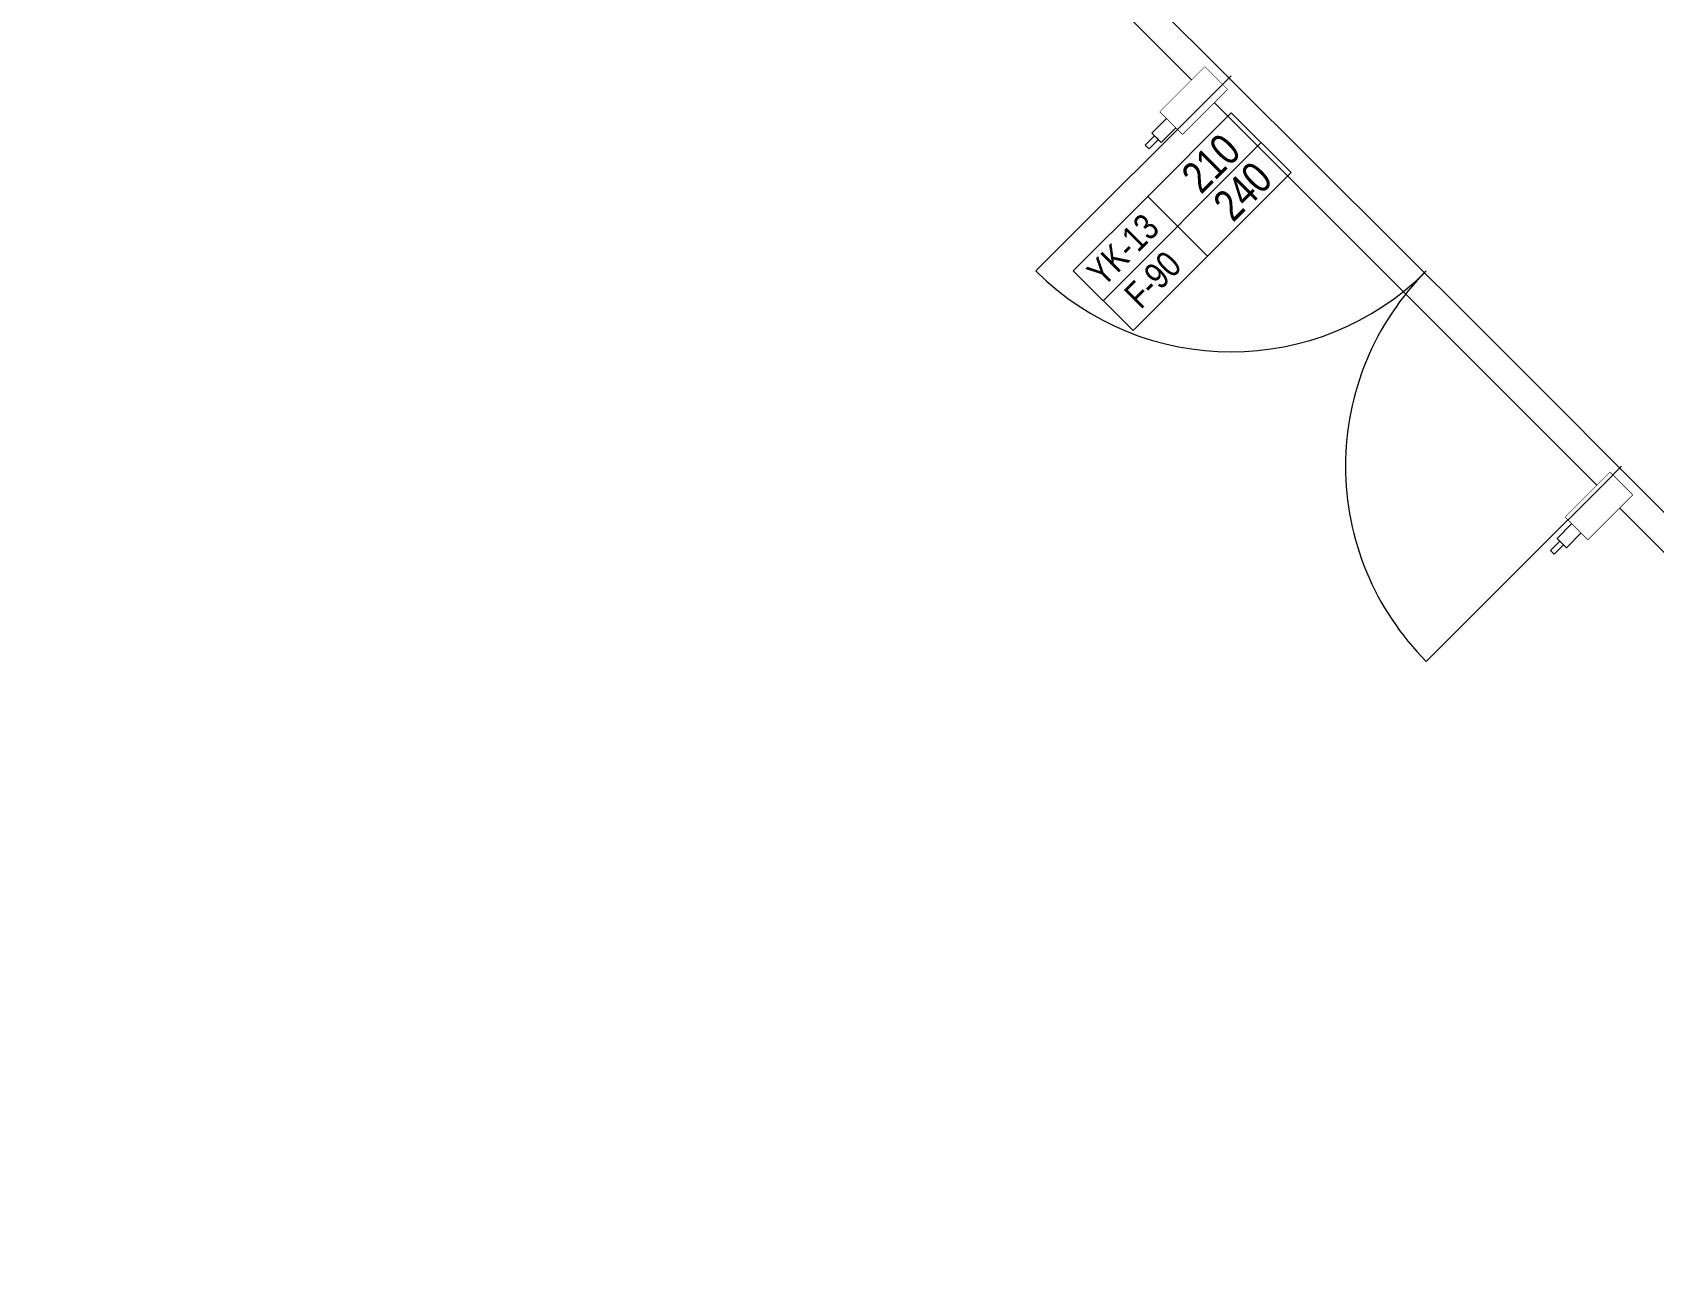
# Model space of a CAD drawing. Header units: centimetres. Extents: x -72470 to -43129, y -18750 to -16337.
# Drawn here: x -57011 to -56395, y -18154 to -17680 of the extents above; entities that cross this region are included whole.
import ezdxf
from ezdxf.enums import TextEntityAlignment as Align

# ---------------------------------------------------------------- set-up
doc = ezdxf.new("R2010")
doc.units = ezdxf.units.CM
doc.header["$MEASUREMENT"] = 0
doc.linetypes.add('DUZ', pattern=[0])
doc.layers.get('0').update_dxf_attribs({"linetype": 'DUZ', "lineweight": 0})
doc.layers.add('11-021_500-BLOK B-str_zemin_kat$0$2DTARAMA1', color=253, linetype='Continuous')
doc.layers.add('TEFRIS', color=30, linetype='Continuous', lineweight=9)
doc.styles.add('11-021_3001-BLOK_B_ZEMIN_KAT$0$OLCU', font='arial.ttf', dxfattribs={"width": 0.8})

# ---------------------------------------------------------------- blocks, each defined once
blk = doc.blocks.new('11-021_3001-BLOK_B_ZEMIN_KAT$0$KC-210')
for points in [[(0, 0), (0, 105)], [(210, 0), (210, 105)]]:
    blk.add_lwpolyline(points)
for centre, start, end in [((0, 0), 360, 90), ((210, 0), 90, 180)]:
    blk.add_arc(centre, 105, start, end)
blk = doc.blocks.new('11-021_3001-BLOK_B_ZEMIN_KAT$0$KAPINO')
blk.add_line((-19.02, 11.06), (65.98, 11.06))
for points in [[(20.98, 27.13), (-19.02, 27.13), (-19.02, -5), (20.98, -5)], [(20.98, 27.13), (65.98, 27.13), (65.98, -5), (20.98, -5)]]:
    blk.add_lwpolyline(points, close=True)
at = {"color": 2, "style": '11-021_3001-BLOK_B_ZEMIN_KAT$0$OLCU', "width": 0.8}
for tag, height, p in [('GENISLIK', 12, (46.93, 19.1)), ('KAP.NO', 10, (-0.03, 19.47)), ('YANGIN', 10, (-0.03, 3.4)), ('YUKSEKLIK', 12, (47.93, 3.03))]:
    blk.add_attdef(tag, text='', height=height, dxfattribs=at).set_placement(p, align=Align.MIDDLE_CENTER)

msp = doc.modelspace()

# ---------------------------------------------------------------- linework, layer by layer
at = {"layer": 'TEFRIS', "color": 0, "linetype": 'Continuous'}
msp.add_lwpolyline([(-57011.19, -17256.85), (-56113.6, -18154.44)], dxfattribs=at)
for points in [[(-56556.75, -17701.39), (-56565.23, -17692.91), (-56582.2, -17709.88), (-56573.72, -17718.36)], [(-56558.16, -17701.39), (-56565.23, -17694.32), (-56580.79, -17709.88), (-56573.72, -17716.95)], [(-56576.19, -17715.89), (-56579.73, -17712.35), (-56585.38, -17718.01), (-56581.85, -17721.55)], [(-56582.91, -17720.49), (-56584.32, -17719.07), (-56587.86, -17722.61), (-56586.45, -17724.02)], [(-56402.6, -17855.54), (-56411.08, -17847.06), (-56428.05, -17864.03), (-56419.57, -17872.51)], [(-56404.01, -17855.54), (-56411.08, -17848.47), (-56426.64, -17864.03), (-56419.57, -17871.1)], [(-56422.04, -17870.04), (-56425.58, -17866.5), (-56431.24, -17872.16), (-56427.7, -17875.69)], [(-56428.76, -17874.63), (-56430.17, -17873.22), (-56433.71, -17876.76), (-56432.3, -17878.17)]]:
    msp.add_lwpolyline(points, close=True, dxfattribs=at)

# ---------------------------------------------------------------- next in the draw order: wipeouts: each hides what was drawn before it
at = {"color": 0, "linetype": 'Continuous'}
for points in [[(-56556.75, -17701.39), (-56573.72, -17718.36), (-56582.2, -17709.88), (-56565.23, -17692.91)], [(-56402.6, -17855.54), (-56419.57, -17872.51), (-56428.05, -17864.03), (-56411.08, -17847.06)]]:
    msp.add_wipeout(points, dxfattribs=at).dxf.layer = 'TEFRIS'

# ---------------------------------------------------------------- next in the draw order: linework, layer by layer
at = {"layer": 'TEFRIS', "color": 0, "linetype": 'Continuous'}
msp.add_lwpolyline([(-57011.19, -17256.85), (-56113.6, -18154.44)], dxfattribs=at)
for points in [[(-56556.75, -17701.39), (-56565.23, -17692.91), (-56582.2, -17709.88), (-56573.72, -17718.36)], [(-56558.16, -17701.39), (-56565.23, -17694.32), (-56580.79, -17709.88), (-56573.72, -17716.95)], [(-56576.19, -17715.89), (-56579.73, -17712.35), (-56585.38, -17718.01), (-56581.85, -17721.55)], [(-56582.91, -17720.49), (-56584.32, -17719.07), (-56587.86, -17722.61), (-56586.45, -17724.02)], [(-56402.6, -17855.54), (-56411.08, -17847.06), (-56428.05, -17864.03), (-56419.57, -17872.51)], [(-56404.01, -17855.54), (-56411.08, -17848.47), (-56426.64, -17864.03), (-56419.57, -17871.1)], [(-56422.04, -17870.04), (-56425.58, -17866.5), (-56431.24, -17872.16), (-56427.7, -17875.69)], [(-56428.76, -17874.63), (-56430.17, -17873.22), (-56433.71, -17876.76), (-56432.3, -17878.17)]]:
    msp.add_lwpolyline(points, close=True, dxfattribs=at)

# ---------------------------------------------------------------- next in the draw order: wipeouts: each hides what was drawn before it
at = {"color": 0, "linetype": 'Continuous'}
for points in [[(-56556.75, -17701.39), (-56573.72, -17718.36), (-56582.2, -17709.88), (-56565.23, -17692.91)], [(-56402.6, -17855.54), (-56419.57, -17872.51), (-56428.05, -17864.03), (-56411.08, -17847.06)]]:
    msp.add_wipeout(points, dxfattribs=at).dxf.layer = 'TEFRIS'

# ---------------------------------------------------------------- next in the draw order: linework, layer by layer
at = {"layer": 'TEFRIS', "color": 0, "linetype": 'Continuous'}
msp.add_lwpolyline([(-57011.19, -17256.85), (-56113.6, -18154.44)], dxfattribs=at)
for points in [[(-56556.75, -17701.39), (-56565.23, -17692.91), (-56582.2, -17709.88), (-56573.72, -17718.36)], [(-56558.16, -17701.39), (-56565.23, -17694.32), (-56580.79, -17709.88), (-56573.72, -17716.95)], [(-56576.19, -17715.89), (-56579.73, -17712.35), (-56585.38, -17718.01), (-56581.85, -17721.55)], [(-56582.91, -17720.49), (-56584.32, -17719.07), (-56587.86, -17722.61), (-56586.45, -17724.02)], [(-56402.6, -17855.54), (-56411.08, -17847.06), (-56428.05, -17864.03), (-56419.57, -17872.51)], [(-56404.01, -17855.54), (-56411.08, -17848.47), (-56426.64, -17864.03), (-56419.57, -17871.1)], [(-56422.04, -17870.04), (-56425.58, -17866.5), (-56431.24, -17872.16), (-56427.7, -17875.69)], [(-56428.76, -17874.63), (-56430.17, -17873.22), (-56433.71, -17876.76), (-56432.3, -17878.17)]]:
    msp.add_lwpolyline(points, close=True, dxfattribs=at)

# ---------------------------------------------------------------- next in the draw order: wipeouts: each hides what was drawn before it
at = {"color": 0, "linetype": 'Continuous'}
for points in [[(-56556.75, -17701.39), (-56573.72, -17718.36), (-56582.2, -17709.88), (-56565.23, -17692.91)], [(-56402.6, -17855.54), (-56419.57, -17872.51), (-56428.05, -17864.03), (-56411.08, -17847.06)]]:
    msp.add_wipeout(points, dxfattribs=at).dxf.layer = 'TEFRIS'

# ---------------------------------------------------------------- next in the draw order: linework, layer by layer
at = {"layer": 'TEFRIS', "color": 0, "linetype": 'Continuous'}
msp.add_lwpolyline([(-57011.19, -17256.85), (-56113.6, -18154.44)], dxfattribs=at)
for points in [[(-56556.75, -17701.39), (-56565.23, -17692.91), (-56582.2, -17709.88), (-56573.72, -17718.36)], [(-56558.16, -17701.39), (-56565.23, -17694.32), (-56580.79, -17709.88), (-56573.72, -17716.95)], [(-56576.19, -17715.89), (-56579.73, -17712.35), (-56585.38, -17718.01), (-56581.85, -17721.55)], [(-56582.91, -17720.49), (-56584.32, -17719.07), (-56587.86, -17722.61), (-56586.45, -17724.02)], [(-56402.6, -17855.54), (-56411.08, -17847.06), (-56428.05, -17864.03), (-56419.57, -17872.51)], [(-56404.01, -17855.54), (-56411.08, -17848.47), (-56426.64, -17864.03), (-56419.57, -17871.1)], [(-56422.04, -17870.04), (-56425.58, -17866.5), (-56431.24, -17872.16), (-56427.7, -17875.69)], [(-56428.76, -17874.63), (-56430.17, -17873.22), (-56433.71, -17876.76), (-56432.3, -17878.17)]]:
    msp.add_lwpolyline(points, close=True, dxfattribs=at)

# ---------------------------------------------------------------- next in the draw order: wipeouts: each hides what was drawn before it
at = {"color": 0, "linetype": 'Continuous'}
for points in [[(-56556.75, -17701.39), (-56573.72, -17718.36), (-56582.2, -17709.88), (-56565.23, -17692.91)], [(-56402.6, -17855.54), (-56419.57, -17872.51), (-56428.05, -17864.03), (-56411.08, -17847.06)]]:
    msp.add_wipeout(points, dxfattribs=at).dxf.layer = 'TEFRIS'

# ---------------------------------------------------------------- next in the draw order: linework, layer by layer
at = {"layer": 'TEFRIS', "color": 0, "linetype": 'Continuous'}
msp.add_lwpolyline([(-57011.19, -17256.85), (-56113.6, -18154.44)], dxfattribs=at)
for points in [[(-56556.75, -17701.39), (-56565.23, -17692.91), (-56582.2, -17709.88), (-56573.72, -17718.36)], [(-56558.16, -17701.39), (-56565.23, -17694.32), (-56580.79, -17709.88), (-56573.72, -17716.95)], [(-56576.19, -17715.89), (-56579.73, -17712.35), (-56585.38, -17718.01), (-56581.85, -17721.55)], [(-56582.91, -17720.49), (-56584.32, -17719.07), (-56587.86, -17722.61), (-56586.45, -17724.02)], [(-56402.6, -17855.54), (-56411.08, -17847.06), (-56428.05, -17864.03), (-56419.57, -17872.51)], [(-56404.01, -17855.54), (-56411.08, -17848.47), (-56426.64, -17864.03), (-56419.57, -17871.1)], [(-56422.04, -17870.04), (-56425.58, -17866.5), (-56431.24, -17872.16), (-56427.7, -17875.69)], [(-56428.76, -17874.63), (-56430.17, -17873.22), (-56433.71, -17876.76), (-56432.3, -17878.17)]]:
    msp.add_lwpolyline(points, close=True, dxfattribs=at)

# ---------------------------------------------------------------- next in the draw order: wipeouts: each hides what was drawn before it
at = {"color": 0, "linetype": 'Continuous'}
for points in [[(-56556.75, -17701.39), (-56573.72, -17718.36), (-56582.2, -17709.88), (-56565.23, -17692.91)], [(-56402.6, -17855.54), (-56419.57, -17872.51), (-56428.05, -17864.03), (-56411.08, -17847.06)]]:
    msp.add_wipeout(points, dxfattribs=at).dxf.layer = 'TEFRIS'

# ---------------------------------------------------------------- next in the draw order: linework, layer by layer
at = {"layer": 'TEFRIS', "color": 0, "linetype": 'Continuous'}
msp.add_lwpolyline([(-57011.19, -17256.85), (-56113.6, -18154.44)], dxfattribs=at)
for points in [[(-56556.75, -17701.39), (-56565.23, -17692.91), (-56582.2, -17709.88), (-56573.72, -17718.36)], [(-56558.16, -17701.39), (-56565.23, -17694.32), (-56580.79, -17709.88), (-56573.72, -17716.95)], [(-56576.19, -17715.89), (-56579.73, -17712.35), (-56585.38, -17718.01), (-56581.85, -17721.55)], [(-56582.91, -17720.49), (-56584.32, -17719.07), (-56587.86, -17722.61), (-56586.45, -17724.02)], [(-56402.6, -17855.54), (-56411.08, -17847.06), (-56428.05, -17864.03), (-56419.57, -17872.51)], [(-56404.01, -17855.54), (-56411.08, -17848.47), (-56426.64, -17864.03), (-56419.57, -17871.1)], [(-56422.04, -17870.04), (-56425.58, -17866.5), (-56431.24, -17872.16), (-56427.7, -17875.69)], [(-56428.76, -17874.63), (-56430.17, -17873.22), (-56433.71, -17876.76), (-56432.3, -17878.17)]]:
    msp.add_lwpolyline(points, close=True, dxfattribs=at)

# ---------------------------------------------------------------- next in the draw order: wipeouts: each hides what was drawn before it
at = {"color": 0, "linetype": 'Continuous'}
for points in [[(-56556.75, -17701.39), (-56573.72, -17718.36), (-56582.2, -17709.88), (-56565.23, -17692.91)], [(-56402.6, -17855.54), (-56419.57, -17872.51), (-56428.05, -17864.03), (-56411.08, -17847.06)]]:
    msp.add_wipeout(points, dxfattribs=at).dxf.layer = 'TEFRIS'

# ---------------------------------------------------------------- next in the draw order: linework, layer by layer
at = {"layer": 'TEFRIS', "color": 0, "linetype": 'Continuous'}
msp.add_lwpolyline([(-57011.19, -17256.85), (-56113.6, -18154.44)], dxfattribs=at)
for points in [[(-56556.75, -17701.39), (-56565.23, -17692.91), (-56582.2, -17709.88), (-56573.72, -17718.36)], [(-56558.16, -17701.39), (-56565.23, -17694.32), (-56580.79, -17709.88), (-56573.72, -17716.95)], [(-56576.19, -17715.89), (-56579.73, -17712.35), (-56585.38, -17718.01), (-56581.85, -17721.55)], [(-56582.91, -17720.49), (-56584.32, -17719.07), (-56587.86, -17722.61), (-56586.45, -17724.02)], [(-56402.6, -17855.54), (-56411.08, -17847.06), (-56428.05, -17864.03), (-56419.57, -17872.51)], [(-56404.01, -17855.54), (-56411.08, -17848.47), (-56426.64, -17864.03), (-56419.57, -17871.1)], [(-56422.04, -17870.04), (-56425.58, -17866.5), (-56431.24, -17872.16), (-56427.7, -17875.69)], [(-56428.76, -17874.63), (-56430.17, -17873.22), (-56433.71, -17876.76), (-56432.3, -17878.17)]]:
    msp.add_lwpolyline(points, close=True, dxfattribs=at)

# ---------------------------------------------------------------- next in the draw order: wipeouts: each hides what was drawn before it
at = {"color": 0, "linetype": 'Continuous'}
for points in [[(-56556.75, -17701.39), (-56573.72, -17718.36), (-56582.2, -17709.88), (-56565.23, -17692.91)], [(-56402.6, -17855.54), (-56419.57, -17872.51), (-56428.05, -17864.03), (-56411.08, -17847.06)]]:
    msp.add_wipeout(points, dxfattribs=at).dxf.layer = 'TEFRIS'

# ---------------------------------------------------------------- next in the draw order: linework, layer by layer
at = {"layer": 'TEFRIS', "color": 0, "linetype": 'Continuous'}
msp.add_lwpolyline([(-57011.19, -17256.85), (-56113.6, -18154.44)], dxfattribs=at)
for points in [[(-56556.75, -17701.39), (-56565.23, -17692.91), (-56582.2, -17709.88), (-56573.72, -17718.36)], [(-56558.16, -17701.39), (-56565.23, -17694.32), (-56580.79, -17709.88), (-56573.72, -17716.95)], [(-56576.19, -17715.89), (-56579.73, -17712.35), (-56585.38, -17718.01), (-56581.85, -17721.55)], [(-56582.91, -17720.49), (-56584.32, -17719.07), (-56587.86, -17722.61), (-56586.45, -17724.02)], [(-56402.6, -17855.54), (-56411.08, -17847.06), (-56428.05, -17864.03), (-56419.57, -17872.51)], [(-56404.01, -17855.54), (-56411.08, -17848.47), (-56426.64, -17864.03), (-56419.57, -17871.1)], [(-56422.04, -17870.04), (-56425.58, -17866.5), (-56431.24, -17872.16), (-56427.7, -17875.69)], [(-56428.76, -17874.63), (-56430.17, -17873.22), (-56433.71, -17876.76), (-56432.3, -17878.17)]]:
    msp.add_lwpolyline(points, close=True, dxfattribs=at)

# ---------------------------------------------------------------- next in the draw order: wipeouts: each hides what was drawn before it
at = {"color": 0, "linetype": 'Continuous'}
for points in [[(-56556.75, -17701.39), (-56573.72, -17718.36), (-56582.2, -17709.88), (-56565.23, -17692.91)], [(-56402.6, -17855.54), (-56419.57, -17872.51), (-56428.05, -17864.03), (-56411.08, -17847.06)]]:
    msp.add_wipeout(points, dxfattribs=at).dxf.layer = 'TEFRIS'

# ---------------------------------------------------------------- next in the draw order: linework, layer by layer
at = {"layer": 'TEFRIS', "color": 0, "linetype": 'Continuous'}
msp.add_lwpolyline([(-57011.19, -17256.85), (-56113.6, -18154.44)], dxfattribs=at)
for points in [[(-56556.75, -17701.39), (-56565.23, -17692.91), (-56582.2, -17709.88), (-56573.72, -17718.36)], [(-56558.16, -17701.39), (-56565.23, -17694.32), (-56580.79, -17709.88), (-56573.72, -17716.95)], [(-56576.19, -17715.89), (-56579.73, -17712.35), (-56585.38, -17718.01), (-56581.85, -17721.55)], [(-56582.91, -17720.49), (-56584.32, -17719.07), (-56587.86, -17722.61), (-56586.45, -17724.02)], [(-56402.6, -17855.54), (-56411.08, -17847.06), (-56428.05, -17864.03), (-56419.57, -17872.51)], [(-56404.01, -17855.54), (-56411.08, -17848.47), (-56426.64, -17864.03), (-56419.57, -17871.1)], [(-56422.04, -17870.04), (-56425.58, -17866.5), (-56431.24, -17872.16), (-56427.7, -17875.69)], [(-56428.76, -17874.63), (-56430.17, -17873.22), (-56433.71, -17876.76), (-56432.3, -17878.17)]]:
    msp.add_lwpolyline(points, close=True, dxfattribs=at)

# ---------------------------------------------------------------- next in the draw order: wipeouts: each hides what was drawn before it
at = {"color": 0, "linetype": 'Continuous'}
for points in [[(-56556.75, -17701.39), (-56573.72, -17718.36), (-56582.2, -17709.88), (-56565.23, -17692.91)], [(-56402.6, -17855.54), (-56419.57, -17872.51), (-56428.05, -17864.03), (-56411.08, -17847.06)]]:
    msp.add_wipeout(points, dxfattribs=at).dxf.layer = 'TEFRIS'

# ---------------------------------------------------------------- next in the draw order: linework, layer by layer
at = {"layer": 'TEFRIS', "color": 0, "linetype": 'Continuous'}
msp.add_lwpolyline([(-57011.19, -17256.85), (-56113.6, -18154.44)], dxfattribs=at)
for points in [[(-56556.75, -17701.39), (-56565.23, -17692.91), (-56582.2, -17709.88), (-56573.72, -17718.36)], [(-56558.16, -17701.39), (-56565.23, -17694.32), (-56580.79, -17709.88), (-56573.72, -17716.95)], [(-56576.19, -17715.89), (-56579.73, -17712.35), (-56585.38, -17718.01), (-56581.85, -17721.55)], [(-56582.91, -17720.49), (-56584.32, -17719.07), (-56587.86, -17722.61), (-56586.45, -17724.02)], [(-56402.6, -17855.54), (-56411.08, -17847.06), (-56428.05, -17864.03), (-56419.57, -17872.51)], [(-56404.01, -17855.54), (-56411.08, -17848.47), (-56426.64, -17864.03), (-56419.57, -17871.1)], [(-56422.04, -17870.04), (-56425.58, -17866.5), (-56431.24, -17872.16), (-56427.7, -17875.69)], [(-56428.76, -17874.63), (-56430.17, -17873.22), (-56433.71, -17876.76), (-56432.3, -17878.17)]]:
    msp.add_lwpolyline(points, close=True, dxfattribs=at)

# ---------------------------------------------------------------- next in the draw order: wipeouts: each hides what was drawn before it
at = {"color": 0, "linetype": 'Continuous'}
for points in [[(-56556.75, -17701.39), (-56573.72, -17718.36), (-56582.2, -17709.88), (-56565.23, -17692.91)], [(-56402.6, -17855.54), (-56419.57, -17872.51), (-56428.05, -17864.03), (-56411.08, -17847.06)]]:
    msp.add_wipeout(points, dxfattribs=at).dxf.layer = 'TEFRIS'

# ---------------------------------------------------------------- next in the draw order: linework, layer by layer
at = {"layer": 'TEFRIS', "color": 0, "linetype": 'Continuous'}
msp.add_lwpolyline([(-57011.19, -17256.85), (-56113.6, -18154.44)], dxfattribs=at)
for points in [[(-56556.75, -17701.39), (-56565.23, -17692.91), (-56582.2, -17709.88), (-56573.72, -17718.36)], [(-56558.16, -17701.39), (-56565.23, -17694.32), (-56580.79, -17709.88), (-56573.72, -17716.95)], [(-56576.19, -17715.89), (-56579.73, -17712.35), (-56585.38, -17718.01), (-56581.85, -17721.55)], [(-56582.91, -17720.49), (-56584.32, -17719.07), (-56587.86, -17722.61), (-56586.45, -17724.02)], [(-56402.6, -17855.54), (-56411.08, -17847.06), (-56428.05, -17864.03), (-56419.57, -17872.51)], [(-56404.01, -17855.54), (-56411.08, -17848.47), (-56426.64, -17864.03), (-56419.57, -17871.1)], [(-56422.04, -17870.04), (-56425.58, -17866.5), (-56431.24, -17872.16), (-56427.7, -17875.69)], [(-56428.76, -17874.63), (-56430.17, -17873.22), (-56433.71, -17876.76), (-56432.3, -17878.17)]]:
    msp.add_lwpolyline(points, close=True, dxfattribs=at)

# ---------------------------------------------------------------- next in the draw order: wipeouts: each hides what was drawn before it
at = {"color": 0, "linetype": 'Continuous'}
for points in [[(-56556.75, -17701.39), (-56573.72, -17718.36), (-56582.2, -17709.88), (-56565.23, -17692.91)], [(-56402.6, -17855.54), (-56419.57, -17872.51), (-56428.05, -17864.03), (-56411.08, -17847.06)]]:
    msp.add_wipeout(points, dxfattribs=at).dxf.layer = 'TEFRIS'

# ---------------------------------------------------------------- next in the draw order: linework, layer by layer
at = {"layer": 'TEFRIS', "color": 0, "linetype": 'Continuous'}
msp.add_lwpolyline([(-57011.19, -17256.85), (-56113.6, -18154.44)], dxfattribs=at)
for points in [[(-56556.75, -17701.39), (-56565.23, -17692.91), (-56582.2, -17709.88), (-56573.72, -17718.36)], [(-56558.16, -17701.39), (-56565.23, -17694.32), (-56580.79, -17709.88), (-56573.72, -17716.95)], [(-56576.19, -17715.89), (-56579.73, -17712.35), (-56585.38, -17718.01), (-56581.85, -17721.55)], [(-56582.91, -17720.49), (-56584.32, -17719.07), (-56587.86, -17722.61), (-56586.45, -17724.02)], [(-56402.6, -17855.54), (-56411.08, -17847.06), (-56428.05, -17864.03), (-56419.57, -17872.51)], [(-56404.01, -17855.54), (-56411.08, -17848.47), (-56426.64, -17864.03), (-56419.57, -17871.1)], [(-56422.04, -17870.04), (-56425.58, -17866.5), (-56431.24, -17872.16), (-56427.7, -17875.69)], [(-56428.76, -17874.63), (-56430.17, -17873.22), (-56433.71, -17876.76), (-56432.3, -17878.17)]]:
    msp.add_lwpolyline(points, close=True, dxfattribs=at)

# ---------------------------------------------------------------- next in the draw order: wipeouts: each hides what was drawn before it
at = {"color": 0, "linetype": 'Continuous'}
for points in [[(-56556.75, -17701.39), (-56573.72, -17718.36), (-56582.2, -17709.88), (-56565.23, -17692.91)], [(-56402.6, -17855.54), (-56419.57, -17872.51), (-56428.05, -17864.03), (-56411.08, -17847.06)]]:
    msp.add_wipeout(points, dxfattribs=at).dxf.layer = 'TEFRIS'

# ---------------------------------------------------------------- next in the draw order: linework, layer by layer
at = {"layer": 'TEFRIS', "color": 0, "linetype": 'Continuous'}
msp.add_lwpolyline([(-57011.19, -17256.85), (-56113.6, -18154.44)], dxfattribs=at)
for points in [[(-56556.75, -17701.39), (-56565.23, -17692.91), (-56582.2, -17709.88), (-56573.72, -17718.36)], [(-56558.16, -17701.39), (-56565.23, -17694.32), (-56580.79, -17709.88), (-56573.72, -17716.95)], [(-56576.19, -17715.89), (-56579.73, -17712.35), (-56585.38, -17718.01), (-56581.85, -17721.55)], [(-56582.91, -17720.49), (-56584.32, -17719.07), (-56587.86, -17722.61), (-56586.45, -17724.02)], [(-56402.6, -17855.54), (-56411.08, -17847.06), (-56428.05, -17864.03), (-56419.57, -17872.51)], [(-56404.01, -17855.54), (-56411.08, -17848.47), (-56426.64, -17864.03), (-56419.57, -17871.1)], [(-56422.04, -17870.04), (-56425.58, -17866.5), (-56431.24, -17872.16), (-56427.7, -17875.69)], [(-56428.76, -17874.63), (-56430.17, -17873.22), (-56433.71, -17876.76), (-56432.3, -17878.17)]]:
    msp.add_lwpolyline(points, close=True, dxfattribs=at)

# ---------------------------------------------------------------- next in the draw order: wipeouts: each hides what was drawn before it
at = {"color": 0, "linetype": 'Continuous'}
for points in [[(-56556.75, -17701.39), (-56573.72, -17718.36), (-56582.2, -17709.88), (-56565.23, -17692.91)], [(-56402.6, -17855.54), (-56419.57, -17872.51), (-56428.05, -17864.03), (-56411.08, -17847.06)]]:
    msp.add_wipeout(points, dxfattribs=at).dxf.layer = 'TEFRIS'

# ---------------------------------------------------------------- next in the draw order: linework, layer by layer
at = {"layer": 'TEFRIS', "color": 0, "linetype": 'Continuous'}
msp.add_lwpolyline([(-57011.19, -17256.85), (-56113.6, -18154.44)], dxfattribs=at)
for points in [[(-56556.75, -17701.39), (-56565.23, -17692.91), (-56582.2, -17709.88), (-56573.72, -17718.36)], [(-56558.16, -17701.39), (-56565.23, -17694.32), (-56580.79, -17709.88), (-56573.72, -17716.95)], [(-56576.19, -17715.89), (-56579.73, -17712.35), (-56585.38, -17718.01), (-56581.85, -17721.55)], [(-56582.91, -17720.49), (-56584.32, -17719.07), (-56587.86, -17722.61), (-56586.45, -17724.02)], [(-56402.6, -17855.54), (-56411.08, -17847.06), (-56428.05, -17864.03), (-56419.57, -17872.51)], [(-56404.01, -17855.54), (-56411.08, -17848.47), (-56426.64, -17864.03), (-56419.57, -17871.1)], [(-56422.04, -17870.04), (-56425.58, -17866.5), (-56431.24, -17872.16), (-56427.7, -17875.69)], [(-56428.76, -17874.63), (-56430.17, -17873.22), (-56433.71, -17876.76), (-56432.3, -17878.17)]]:
    msp.add_lwpolyline(points, close=True, dxfattribs=at)

# ---------------------------------------------------------------- next in the draw order: wipeouts: each hides what was drawn before it
at = {"color": 0, "linetype": 'Continuous'}
for points in [[(-56556.75, -17701.39), (-56573.72, -17718.36), (-56582.2, -17709.88), (-56565.23, -17692.91)], [(-56402.6, -17855.54), (-56419.57, -17872.51), (-56428.05, -17864.03), (-56411.08, -17847.06)]]:
    msp.add_wipeout(points, dxfattribs=at).dxf.layer = 'TEFRIS'

# ---------------------------------------------------------------- next in the draw order: linework, layer by layer
at = {"layer": 'TEFRIS', "color": 0, "linetype": 'Continuous'}
msp.add_lwpolyline([(-57011.19, -17256.85), (-56113.6, -18154.44)], dxfattribs=at)
for points in [[(-56556.75, -17701.39), (-56565.23, -17692.91), (-56582.2, -17709.88), (-56573.72, -17718.36)], [(-56558.16, -17701.39), (-56565.23, -17694.32), (-56580.79, -17709.88), (-56573.72, -17716.95)], [(-56576.19, -17715.89), (-56579.73, -17712.35), (-56585.38, -17718.01), (-56581.85, -17721.55)], [(-56582.91, -17720.49), (-56584.32, -17719.07), (-56587.86, -17722.61), (-56586.45, -17724.02)], [(-56402.6, -17855.54), (-56411.08, -17847.06), (-56428.05, -17864.03), (-56419.57, -17872.51)], [(-56404.01, -17855.54), (-56411.08, -17848.47), (-56426.64, -17864.03), (-56419.57, -17871.1)], [(-56422.04, -17870.04), (-56425.58, -17866.5), (-56431.24, -17872.16), (-56427.7, -17875.69)], [(-56428.76, -17874.63), (-56430.17, -17873.22), (-56433.71, -17876.76), (-56432.3, -17878.17)]]:
    msp.add_lwpolyline(points, close=True, dxfattribs=at)

# ---------------------------------------------------------------- next in the draw order: wipeouts: each hides what was drawn before it
at = {"color": 0, "linetype": 'Continuous'}
for points in [[(-56556.75, -17701.39), (-56573.72, -17718.36), (-56582.2, -17709.88), (-56565.23, -17692.91)], [(-56402.6, -17855.54), (-56419.57, -17872.51), (-56428.05, -17864.03), (-56411.08, -17847.06)]]:
    msp.add_wipeout(points, dxfattribs=at).dxf.layer = 'TEFRIS'

# ---------------------------------------------------------------- next in the draw order: linework, layer by layer
at = {"layer": 'TEFRIS', "color": 0, "linetype": 'Continuous'}
msp.add_lwpolyline([(-57011.19, -17256.85), (-56113.6, -18154.44)], dxfattribs=at)
for points in [[(-56556.75, -17701.39), (-56565.23, -17692.91), (-56582.2, -17709.88), (-56573.72, -17718.36)], [(-56558.16, -17701.39), (-56565.23, -17694.32), (-56580.79, -17709.88), (-56573.72, -17716.95)], [(-56576.19, -17715.89), (-56579.73, -17712.35), (-56585.38, -17718.01), (-56581.85, -17721.55)], [(-56582.91, -17720.49), (-56584.32, -17719.07), (-56587.86, -17722.61), (-56586.45, -17724.02)], [(-56402.6, -17855.54), (-56411.08, -17847.06), (-56428.05, -17864.03), (-56419.57, -17872.51)], [(-56404.01, -17855.54), (-56411.08, -17848.47), (-56426.64, -17864.03), (-56419.57, -17871.1)], [(-56422.04, -17870.04), (-56425.58, -17866.5), (-56431.24, -17872.16), (-56427.7, -17875.69)], [(-56428.76, -17874.63), (-56430.17, -17873.22), (-56433.71, -17876.76), (-56432.3, -17878.17)]]:
    msp.add_lwpolyline(points, close=True, dxfattribs=at)

# ---------------------------------------------------------------- next in the draw order: wipeouts: each hides what was drawn before it
at = {"color": 0, "linetype": 'Continuous'}
for points in [[(-56556.75, -17701.39), (-56573.72, -17718.36), (-56582.2, -17709.88), (-56565.23, -17692.91)], [(-56402.6, -17855.54), (-56419.57, -17872.51), (-56428.05, -17864.03), (-56411.08, -17847.06)]]:
    msp.add_wipeout(points, dxfattribs=at).dxf.layer = 'TEFRIS'

# ---------------------------------------------------------------- next in the draw order: linework, layer by layer
at = {"layer": 'TEFRIS', "color": 0, "linetype": 'Continuous'}
msp.add_lwpolyline([(-57011.19, -17256.85), (-56113.6, -18154.44)], dxfattribs=at)
for points in [[(-56556.75, -17701.39), (-56565.23, -17692.91), (-56582.2, -17709.88), (-56573.72, -17718.36)], [(-56558.16, -17701.39), (-56565.23, -17694.32), (-56580.79, -17709.88), (-56573.72, -17716.95)], [(-56576.19, -17715.89), (-56579.73, -17712.35), (-56585.38, -17718.01), (-56581.85, -17721.55)], [(-56582.91, -17720.49), (-56584.32, -17719.07), (-56587.86, -17722.61), (-56586.45, -17724.02)], [(-56402.6, -17855.54), (-56411.08, -17847.06), (-56428.05, -17864.03), (-56419.57, -17872.51)], [(-56404.01, -17855.54), (-56411.08, -17848.47), (-56426.64, -17864.03), (-56419.57, -17871.1)], [(-56422.04, -17870.04), (-56425.58, -17866.5), (-56431.24, -17872.16), (-56427.7, -17875.69)], [(-56428.76, -17874.63), (-56430.17, -17873.22), (-56433.71, -17876.76), (-56432.3, -17878.17)]]:
    msp.add_lwpolyline(points, close=True, dxfattribs=at)

# ---------------------------------------------------------------- next in the draw order: wipeouts: each hides what was drawn before it
at = {"color": 0, "linetype": 'Continuous'}
for points in [[(-56556.75, -17701.39), (-56573.72, -17718.36), (-56582.2, -17709.88), (-56565.23, -17692.91)], [(-56402.6, -17855.54), (-56419.57, -17872.51), (-56428.05, -17864.03), (-56411.08, -17847.06)]]:
    msp.add_wipeout(points, dxfattribs=at).dxf.layer = 'TEFRIS'

# ---------------------------------------------------------------- next in the draw order: linework, layer by layer
at = {"layer": 'TEFRIS', "color": 0, "linetype": 'Continuous'}
msp.add_lwpolyline([(-57011.19, -17256.85), (-56113.6, -18154.44)], dxfattribs=at)
for points in [[(-56556.75, -17701.39), (-56565.23, -17692.91), (-56582.2, -17709.88), (-56573.72, -17718.36)], [(-56558.16, -17701.39), (-56565.23, -17694.32), (-56580.79, -17709.88), (-56573.72, -17716.95)], [(-56576.19, -17715.89), (-56579.73, -17712.35), (-56585.38, -17718.01), (-56581.85, -17721.55)], [(-56582.91, -17720.49), (-56584.32, -17719.07), (-56587.86, -17722.61), (-56586.45, -17724.02)], [(-56402.6, -17855.54), (-56411.08, -17847.06), (-56428.05, -17864.03), (-56419.57, -17872.51)], [(-56404.01, -17855.54), (-56411.08, -17848.47), (-56426.64, -17864.03), (-56419.57, -17871.1)], [(-56422.04, -17870.04), (-56425.58, -17866.5), (-56431.24, -17872.16), (-56427.7, -17875.69)], [(-56428.76, -17874.63), (-56430.17, -17873.22), (-56433.71, -17876.76), (-56432.3, -17878.17)]]:
    msp.add_lwpolyline(points, close=True, dxfattribs=at)

# ---------------------------------------------------------------- next in the draw order: wipeouts: each hides what was drawn before it
at = {"color": 0, "linetype": 'Continuous'}
for points in [[(-56556.75, -17701.39), (-56573.72, -17718.36), (-56582.2, -17709.88), (-56565.23, -17692.91)], [(-56402.6, -17855.54), (-56419.57, -17872.51), (-56428.05, -17864.03), (-56411.08, -17847.06)]]:
    msp.add_wipeout(points, dxfattribs=at).dxf.layer = 'TEFRIS'

# ---------------------------------------------------------------- next in the draw order: linework, layer by layer
at = {"layer": 'TEFRIS', "color": 0, "linetype": 'Continuous'}
msp.add_lwpolyline([(-57011.19, -17256.85), (-56113.6, -18154.44)], dxfattribs=at)
for points in [[(-56556.75, -17701.39), (-56565.23, -17692.91), (-56582.2, -17709.88), (-56573.72, -17718.36)], [(-56558.16, -17701.39), (-56565.23, -17694.32), (-56580.79, -17709.88), (-56573.72, -17716.95)], [(-56576.19, -17715.89), (-56579.73, -17712.35), (-56585.38, -17718.01), (-56581.85, -17721.55)], [(-56582.91, -17720.49), (-56584.32, -17719.07), (-56587.86, -17722.61), (-56586.45, -17724.02)], [(-56402.6, -17855.54), (-56411.08, -17847.06), (-56428.05, -17864.03), (-56419.57, -17872.51)], [(-56404.01, -17855.54), (-56411.08, -17848.47), (-56426.64, -17864.03), (-56419.57, -17871.1)], [(-56422.04, -17870.04), (-56425.58, -17866.5), (-56431.24, -17872.16), (-56427.7, -17875.69)], [(-56428.76, -17874.63), (-56430.17, -17873.22), (-56433.71, -17876.76), (-56432.3, -17878.17)]]:
    msp.add_lwpolyline(points, close=True, dxfattribs=at)

# ---------------------------------------------------------------- next in the draw order: wipeouts: each hides what was drawn before it
at = {"color": 0, "linetype": 'Continuous'}
for points in [[(-56556.75, -17701.39), (-56573.72, -17718.36), (-56582.2, -17709.88), (-56565.23, -17692.91)], [(-56402.6, -17855.54), (-56419.57, -17872.51), (-56428.05, -17864.03), (-56411.08, -17847.06)]]:
    msp.add_wipeout(points, dxfattribs=at).dxf.layer = 'TEFRIS'

# ---------------------------------------------------------------- next in the draw order: linework, layer by layer
at = {"layer": 'TEFRIS', "color": 0, "linetype": 'Continuous'}
msp.add_lwpolyline([(-57011.19, -17256.85), (-56113.6, -18154.44)], dxfattribs=at)
for points in [[(-56556.75, -17701.39), (-56565.23, -17692.91), (-56582.2, -17709.88), (-56573.72, -17718.36)], [(-56558.16, -17701.39), (-56565.23, -17694.32), (-56580.79, -17709.88), (-56573.72, -17716.95)], [(-56576.19, -17715.89), (-56579.73, -17712.35), (-56585.38, -17718.01), (-56581.85, -17721.55)], [(-56582.91, -17720.49), (-56584.32, -17719.07), (-56587.86, -17722.61), (-56586.45, -17724.02)], [(-56402.6, -17855.54), (-56411.08, -17847.06), (-56428.05, -17864.03), (-56419.57, -17872.51)], [(-56404.01, -17855.54), (-56411.08, -17848.47), (-56426.64, -17864.03), (-56419.57, -17871.1)], [(-56422.04, -17870.04), (-56425.58, -17866.5), (-56431.24, -17872.16), (-56427.7, -17875.69)], [(-56428.76, -17874.63), (-56430.17, -17873.22), (-56433.71, -17876.76), (-56432.3, -17878.17)]]:
    msp.add_lwpolyline(points, close=True, dxfattribs=at)

# ---------------------------------------------------------------- next in the draw order: wipeouts: each hides what was drawn before it
at = {"color": 0, "linetype": 'Continuous'}
for points in [[(-56556.75, -17701.39), (-56573.72, -17718.36), (-56582.2, -17709.88), (-56565.23, -17692.91)], [(-56402.6, -17855.54), (-56419.57, -17872.51), (-56428.05, -17864.03), (-56411.08, -17847.06)]]:
    msp.add_wipeout(points, dxfattribs=at).dxf.layer = 'TEFRIS'

# ---------------------------------------------------------------- next in the draw order: linework, layer by layer
at = {"layer": 'TEFRIS', "color": 0, "linetype": 'Continuous'}
msp.add_lwpolyline([(-57011.19, -17256.85), (-56113.6, -18154.44)], dxfattribs=at)
for points in [[(-56556.75, -17701.39), (-56565.23, -17692.91), (-56582.2, -17709.88), (-56573.72, -17718.36)], [(-56558.16, -17701.39), (-56565.23, -17694.32), (-56580.79, -17709.88), (-56573.72, -17716.95)], [(-56576.19, -17715.89), (-56579.73, -17712.35), (-56585.38, -17718.01), (-56581.85, -17721.55)], [(-56582.91, -17720.49), (-56584.32, -17719.07), (-56587.86, -17722.61), (-56586.45, -17724.02)], [(-56402.6, -17855.54), (-56411.08, -17847.06), (-56428.05, -17864.03), (-56419.57, -17872.51)], [(-56404.01, -17855.54), (-56411.08, -17848.47), (-56426.64, -17864.03), (-56419.57, -17871.1)], [(-56422.04, -17870.04), (-56425.58, -17866.5), (-56431.24, -17872.16), (-56427.7, -17875.69)], [(-56428.76, -17874.63), (-56430.17, -17873.22), (-56433.71, -17876.76), (-56432.3, -17878.17)]]:
    msp.add_lwpolyline(points, close=True, dxfattribs=at)

# ---------------------------------------------------------------- next in the draw order: wipeouts: each hides what was drawn before it
at = {"color": 0, "linetype": 'Continuous'}
for points in [[(-56556.75, -17701.39), (-56573.72, -17718.36), (-56582.2, -17709.88), (-56565.23, -17692.91)], [(-56402.6, -17855.54), (-56419.57, -17872.51), (-56428.05, -17864.03), (-56411.08, -17847.06)]]:
    msp.add_wipeout(points, dxfattribs=at).dxf.layer = 'TEFRIS'

# ---------------------------------------------------------------- next in the draw order: linework, layer by layer
at = {"layer": 'TEFRIS', "color": 0, "linetype": 'Continuous'}
msp.add_lwpolyline([(-57011.19, -17256.85), (-56113.6, -18154.44)], dxfattribs=at)
for points in [[(-56556.75, -17701.39), (-56565.23, -17692.91), (-56582.2, -17709.88), (-56573.72, -17718.36)], [(-56558.16, -17701.39), (-56565.23, -17694.32), (-56580.79, -17709.88), (-56573.72, -17716.95)], [(-56576.19, -17715.89), (-56579.73, -17712.35), (-56585.38, -17718.01), (-56581.85, -17721.55)], [(-56582.91, -17720.49), (-56584.32, -17719.07), (-56587.86, -17722.61), (-56586.45, -17724.02)], [(-56402.6, -17855.54), (-56411.08, -17847.06), (-56428.05, -17864.03), (-56419.57, -17872.51)], [(-56404.01, -17855.54), (-56411.08, -17848.47), (-56426.64, -17864.03), (-56419.57, -17871.1)], [(-56422.04, -17870.04), (-56425.58, -17866.5), (-56431.24, -17872.16), (-56427.7, -17875.69)], [(-56428.76, -17874.63), (-56430.17, -17873.22), (-56433.71, -17876.76), (-56432.3, -17878.17)]]:
    msp.add_lwpolyline(points, close=True, dxfattribs=at)

# ---------------------------------------------------------------- next in the draw order: wipeouts: each hides what was drawn before it
at = {"color": 0, "linetype": 'Continuous'}
for points in [[(-56556.75, -17701.39), (-56573.72, -17718.36), (-56582.2, -17709.88), (-56565.23, -17692.91)], [(-56402.6, -17855.54), (-56419.57, -17872.51), (-56428.05, -17864.03), (-56411.08, -17847.06)]]:
    msp.add_wipeout(points, dxfattribs=at).dxf.layer = 'TEFRIS'

# ---------------------------------------------------------------- next in the draw order: linework, layer by layer
at = {"layer": 'TEFRIS', "color": 0, "linetype": 'Continuous'}
msp.add_lwpolyline([(-57011.19, -17256.85), (-56113.6, -18154.44)], dxfattribs=at)
for points in [[(-56556.75, -17701.39), (-56565.23, -17692.91), (-56582.2, -17709.88), (-56573.72, -17718.36)], [(-56558.16, -17701.39), (-56565.23, -17694.32), (-56580.79, -17709.88), (-56573.72, -17716.95)], [(-56576.19, -17715.89), (-56579.73, -17712.35), (-56585.38, -17718.01), (-56581.85, -17721.55)], [(-56582.91, -17720.49), (-56584.32, -17719.07), (-56587.86, -17722.61), (-56586.45, -17724.02)], [(-56402.6, -17855.54), (-56411.08, -17847.06), (-56428.05, -17864.03), (-56419.57, -17872.51)], [(-56404.01, -17855.54), (-56411.08, -17848.47), (-56426.64, -17864.03), (-56419.57, -17871.1)], [(-56422.04, -17870.04), (-56425.58, -17866.5), (-56431.24, -17872.16), (-56427.7, -17875.69)], [(-56428.76, -17874.63), (-56430.17, -17873.22), (-56433.71, -17876.76), (-56432.3, -17878.17)]]:
    msp.add_lwpolyline(points, close=True, dxfattribs=at)

# ---------------------------------------------------------------- next in the draw order: wipeouts: each hides what was drawn before it
at = {"color": 0, "linetype": 'Continuous'}
for points in [[(-56556.75, -17701.39), (-56573.72, -17718.36), (-56582.2, -17709.88), (-56565.23, -17692.91)], [(-56402.6, -17855.54), (-56419.57, -17872.51), (-56428.05, -17864.03), (-56411.08, -17847.06)]]:
    msp.add_wipeout(points, dxfattribs=at).dxf.layer = 'TEFRIS'

# ---------------------------------------------------------------- next in the draw order: linework, layer by layer
at = {"layer": 'TEFRIS', "color": 0, "linetype": 'Continuous'}
msp.add_lwpolyline([(-57011.19, -17256.85), (-56113.6, -18154.44)], dxfattribs=at)
for points in [[(-56556.75, -17701.39), (-56565.23, -17692.91), (-56582.2, -17709.88), (-56573.72, -17718.36)], [(-56558.16, -17701.39), (-56565.23, -17694.32), (-56580.79, -17709.88), (-56573.72, -17716.95)], [(-56576.19, -17715.89), (-56579.73, -17712.35), (-56585.38, -17718.01), (-56581.85, -17721.55)], [(-56582.91, -17720.49), (-56584.32, -17719.07), (-56587.86, -17722.61), (-56586.45, -17724.02)], [(-56402.6, -17855.54), (-56411.08, -17847.06), (-56428.05, -17864.03), (-56419.57, -17872.51)], [(-56404.01, -17855.54), (-56411.08, -17848.47), (-56426.64, -17864.03), (-56419.57, -17871.1)], [(-56422.04, -17870.04), (-56425.58, -17866.5), (-56431.24, -17872.16), (-56427.7, -17875.69)], [(-56428.76, -17874.63), (-56430.17, -17873.22), (-56433.71, -17876.76), (-56432.3, -17878.17)]]:
    msp.add_lwpolyline(points, close=True, dxfattribs=at)

# ---------------------------------------------------------------- next in the draw order: wipeouts: each hides what was drawn before it
at = {"color": 0, "linetype": 'Continuous'}
for points in [[(-56556.75, -17701.39), (-56573.72, -17718.36), (-56582.2, -17709.88), (-56565.23, -17692.91)], [(-56402.6, -17855.54), (-56419.57, -17872.51), (-56428.05, -17864.03), (-56411.08, -17847.06)]]:
    msp.add_wipeout(points, dxfattribs=at).dxf.layer = 'TEFRIS'

# ---------------------------------------------------------------- next in the draw order: linework, layer by layer
at = {"layer": 'TEFRIS', "color": 0, "linetype": 'Continuous'}
msp.add_lwpolyline([(-57011.19, -17256.85), (-56113.6, -18154.44)], dxfattribs=at)
for points in [[(-56556.75, -17701.39), (-56565.23, -17692.91), (-56582.2, -17709.88), (-56573.72, -17718.36)], [(-56558.16, -17701.39), (-56565.23, -17694.32), (-56580.79, -17709.88), (-56573.72, -17716.95)], [(-56576.19, -17715.89), (-56579.73, -17712.35), (-56585.38, -17718.01), (-56581.85, -17721.55)], [(-56582.91, -17720.49), (-56584.32, -17719.07), (-56587.86, -17722.61), (-56586.45, -17724.02)], [(-56402.6, -17855.54), (-56411.08, -17847.06), (-56428.05, -17864.03), (-56419.57, -17872.51)], [(-56404.01, -17855.54), (-56411.08, -17848.47), (-56426.64, -17864.03), (-56419.57, -17871.1)], [(-56422.04, -17870.04), (-56425.58, -17866.5), (-56431.24, -17872.16), (-56427.7, -17875.69)], [(-56428.76, -17874.63), (-56430.17, -17873.22), (-56433.71, -17876.76), (-56432.3, -17878.17)]]:
    msp.add_lwpolyline(points, close=True, dxfattribs=at)

# ---------------------------------------------------------------- next in the draw order: wipeouts: each hides what was drawn before it
at = {"color": 0, "linetype": 'Continuous'}
for points in [[(-56556.75, -17701.39), (-56573.72, -17718.36), (-56582.2, -17709.88), (-56565.23, -17692.91)], [(-56402.6, -17855.54), (-56419.57, -17872.51), (-56428.05, -17864.03), (-56411.08, -17847.06)]]:
    msp.add_wipeout(points, dxfattribs=at).dxf.layer = 'TEFRIS'

# ---------------------------------------------------------------- next in the draw order: hatches: boundary and pattern name
at = {"layer": '11-021_500-BLOK B-str_zemin_kat$0$2DTARAMA1'}
h = msp.add_hatch(dxfattribs=at)
h.set_pattern_fill('ANSI33', color=256, scale=100)
h.set_pattern_definition([(45, (-413509.524, -192690.207), (-17.6776695, 17.6776695), []), (45, (-413491.846, -192690.207), (-17.6776695, 17.6776695), [12.5, -6.25])])
edge = h.paths.add_edge_path()
edge.add_arc((-53448.19, -17219.44), 40, 0, 360)
edge = h.paths.add_edge_path()
edge.add_arc((-54288.19, -17219.44), 40, 0, 360)
edge = h.paths.add_edge_path()
edge.add_arc((-55128.19, -17219.44), 40, 0, 360)
edge = h.paths.add_edge_path()
edge.add_arc((-55968.19, -17219.44), 40, 0, 360)
h.paths.add_polyline_path([(-54835.71, -17053.77), (-54661.96, -17053.77), (-54661.96, -17007.82), (-54835.71, -17007.82)], flags=9)
h.paths.add_polyline_path([(-53982.51, -17053.8), (-53808.74, -17053.8), (-53808.74, -17007.82), (-53982.51, -17007.82)], flags=9)
h.paths.add_polyline_path([(-55675.72, -17053.8), (-55520.6, -17053.8), (-55520.6, -17007.82), (-55675.72, -17007.82)], flags=9)
edge = h.paths.add_edge_path()
edge.add_arc((-56808.19, -17219.44), 40, 0, 360)
edge = h.paths.add_edge_path()
edge.add_arc((-55128.19, -18059.44), 40, 0, 360)
edge = h.paths.add_edge_path()
edge.add_arc((-54288.19, -18059.44), 40, 0, 360)
edge = h.paths.add_edge_path()
edge.add_arc((-53448.19, -18059.44), 40, 0, 360)

# ---------------------------------------------------------------- next in the draw order: linework, layer by layer
at = {"layer": 'TEFRIS', "color": 0, "linetype": 'Continuous'}
for p, q in [((-56697.42, -17556.05), (-56460.79, -17791.95)), ((-56460.79, -17791.95), (-56151, -18102.47))]:
    msp.add_line(p, q, dxfattribs=at)

# ---------------------------------------------------------------- next in the draw order: block references
at = {"layer": 'TEFRIS', "color": 0, "linetype": 'Continuous', "rotation": 135}
msp.add_blockref('11-021_3001-BLOK_B_ZEMIN_KAT$0$KC-210', (-56406.73, -17844.68), dxfattribs=at)
at = {"layer": 'TEFRIS', "color": 0, "linetype": 'Continuous', "rotation": 44.99999999999999}
msp.add_blockref('11-021_3001-BLOK_B_ZEMIN_KAT$0$KAPINO', (-56582.62, -17776.11), dxfattribs=at).add_auto_attribs({'KAP.NO': 'YK-13', 'GENISLIK': '210', 'YUKSEKLIK': '240', 'YANGIN': 'F-90'})

doc.saveas('drawing.dxf')
